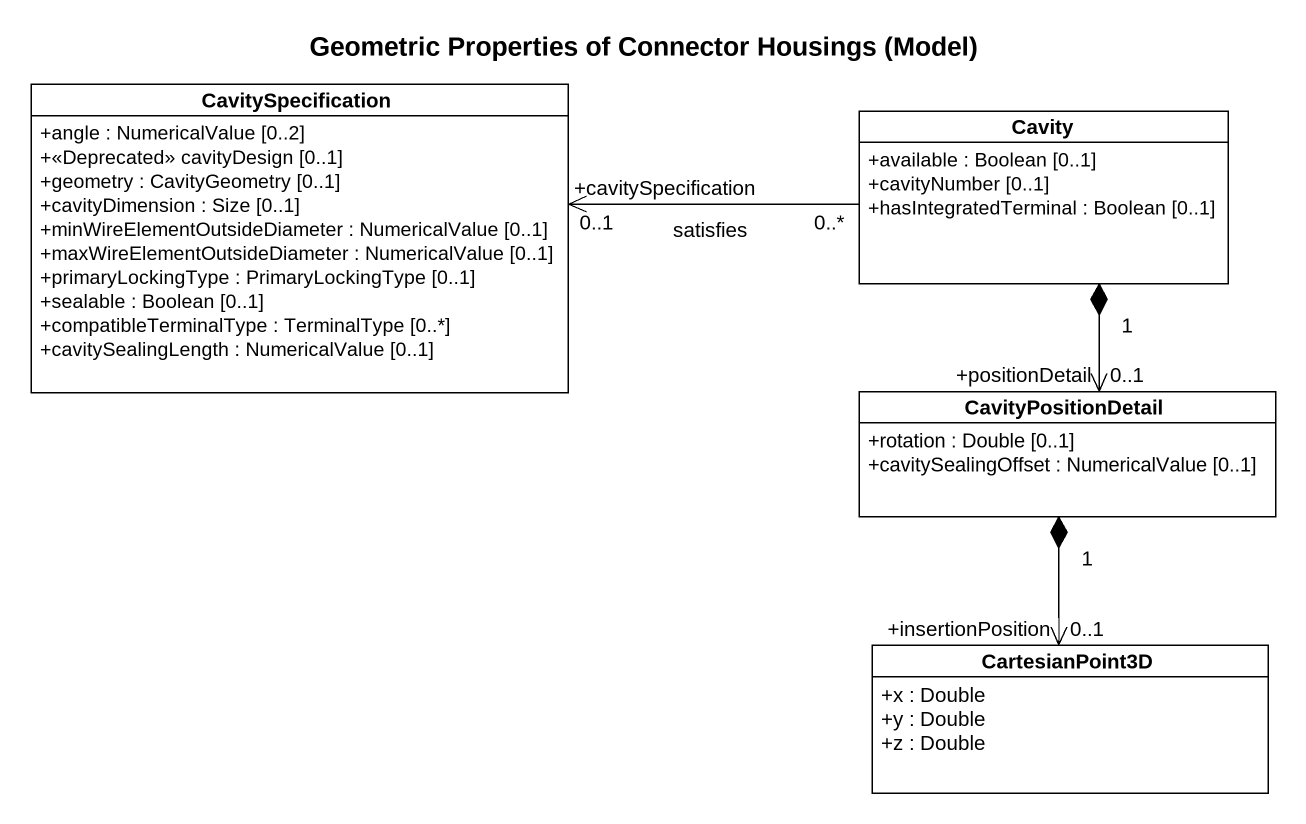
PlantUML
@startuml
title Geometric Properties of Connector Housings (Model)
hide circle
hide empty members
skinparam classAttributeIconSize 0
class CavitySpecification {
  +angle : NumericalValue [0..2]
  +<<Deprecated>> cavityDesign [0..1]
  +geometry : CavityGeometry [0..1]
  +cavityDimension : Size [0..1]
  +minWireElementOutsideDiameter : NumericalValue [0..1]
  +maxWireElementOutsideDiameter : NumericalValue [0..1]
  +primaryLockingType : PrimaryLockingType [0..1]
  +sealable : Boolean [0..1]
  +compatibleTerminalType : TerminalType [0..*]
  +cavitySealingLength : NumericalValue [0..1]
}
class Cavity {
  +available : Boolean [0..1]
  +cavityNumber [0..1]
  +hasIntegratedTerminal : Boolean [0..1]
}
class CavityPositionDetail {
  +rotation : Double [0..1]
  +cavitySealingOffset : NumericalValue [0..1]
}
class CartesianPoint3D {
  +x : Double
  +y : Double
  +z : Double
}
Cavity "0..*" -left-> "+cavitySpecification\n0..1" CavitySpecification : satisfies
Cavity "1" *--> "+positionDetail\n0..1" CavityPositionDetail
CavityPositionDetail "1" *--> "0..1\n+insertionPosition" CartesianPoint3D
@enduml
